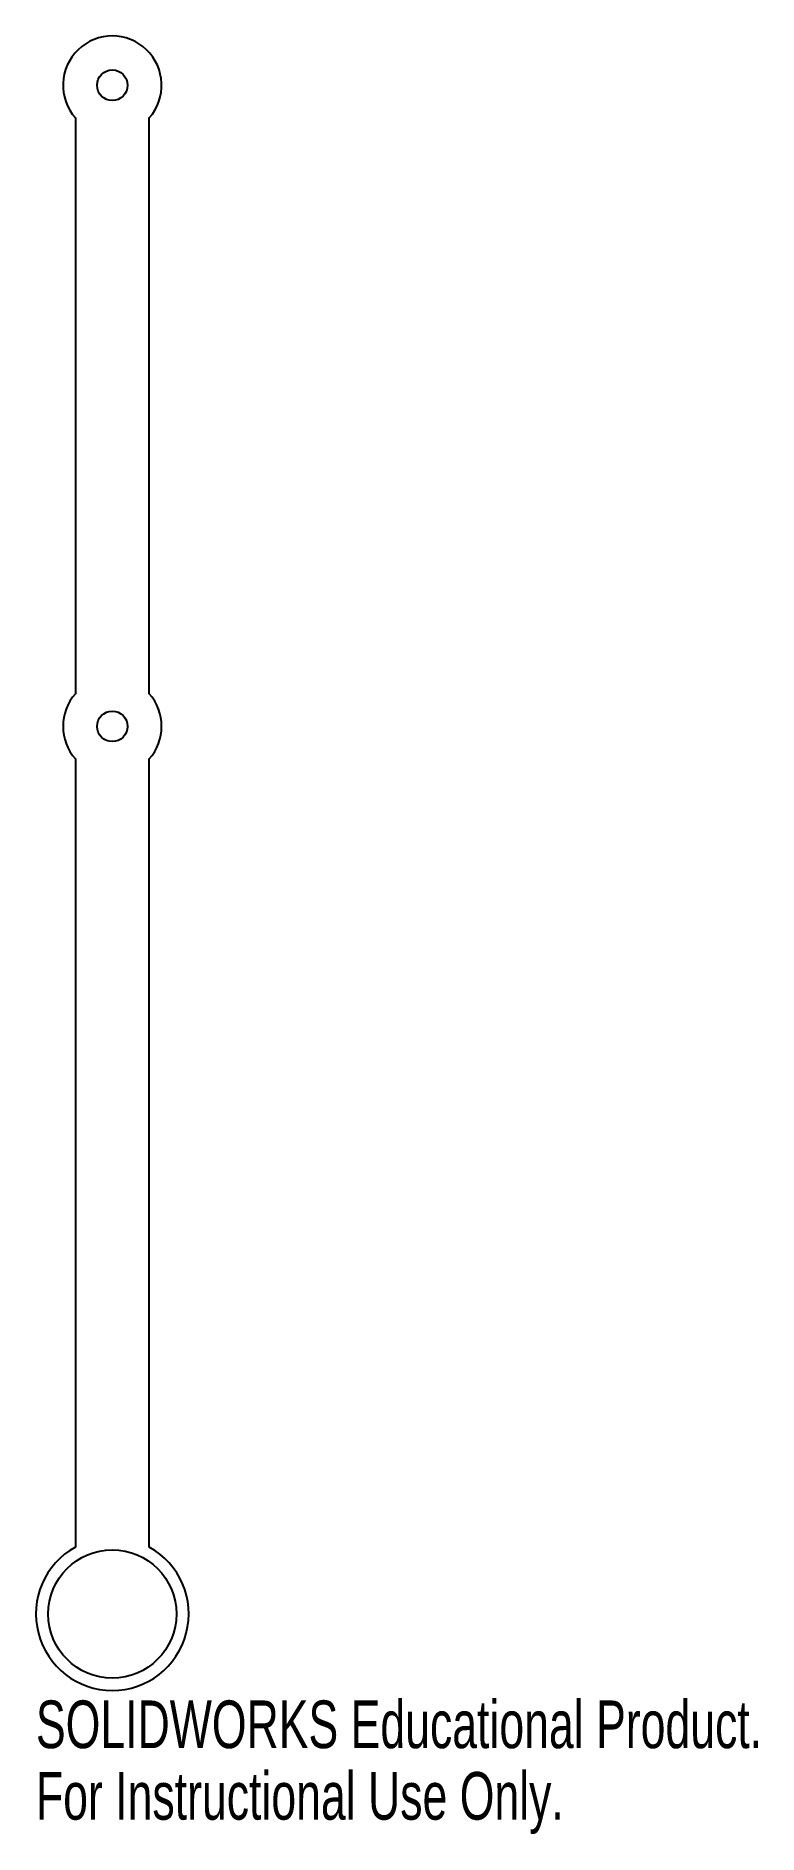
# Model space of a CAD drawing. Header units: millimetres. Extents: x -8 to 66, y -177 to 5.
import ezdxf

# ---------------------------------------------------------------- set-up
doc = ezdxf.new("R2010")
doc.units = ezdxf.units.MM
doc.styles.add('SLDTEXTSTYLE0', font='TXT', dxfattribs={"width": 0.7})

msp = doc.modelspace()

# ---------------------------------------------------------------- linework, layer by layer
at = {"color": 7, "linetype": 'Continuous', "lineweight": 25}
for p, q in [((-3.75, -3.31), (-3.75, -61.69)), ((3.75, -61.69), (3.75, -3.31)), ((-3.75, -68.31), (-3.75, -148.22)), ((3.75, -148.22), (3.75, -68.31))]:
    msp.add_line(p, q, dxfattribs=at)
for centre, radius in [((0, 0), 1.55), ((0, -65), 1.55), ((0, -155), 6.5)]:
    msp.add_circle(centre, radius, dxfattribs=at)
for centre, radius, start, end in [((0, 0), 5, 318.5904, 221.4096), ((0, -65), 5, 138.5904, 221.4096), ((0, -65), 5, 318.5904, 41.4096), ((0, -155), 7.75, 118.9385, 61.0615)]:
    msp.add_arc(centre, radius, start, end, dxfattribs=at)

# ---------------------------------------------------------------- texts
at = {"color": 7, "linetype": 'Continuous', "char_height": 4.8336, "attachment_point": 1, "style": 'SLDTEXTSTYLE0'}
for s, insert in [('SOLIDWORKS Educational Product.', (-7.75, -163.77)), ('For Instructional Use Only.', (-7.75, -171.02))]:
    msp.add_mtext(s, dxfattribs=dict(at, insert=insert))

doc.saveas('drawing.dxf')
